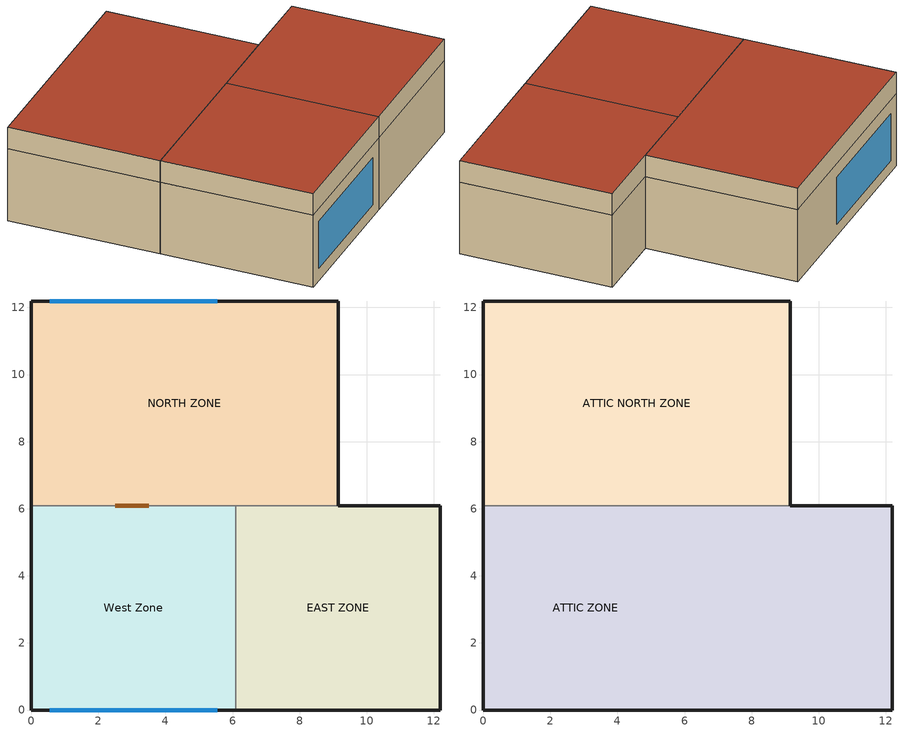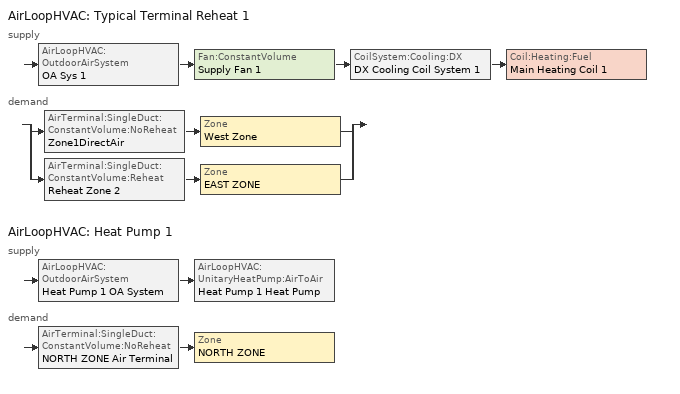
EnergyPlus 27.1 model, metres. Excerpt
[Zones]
West Zone
 floor adiabatic (FLOOR SLAB 8 IN): 0,0 0,6.1 6.1,6.1 6.1,0 z0
 wall outside (EXTWALL80): 0,6.1 0,0 6.1,0 z0:3.05
 wall to NORTH ZONE (PARTITION06): 6.1,6.1 0,6.1 z0:3.05
 wall to EAST ZONE (PARTITION06): 6.1,0 6.1,6.1 z0:3.05
 window (ELECTRO-CON-LIGHT): 0.55,0 5.55,0 z0.5:2.5
 door inside (DOOR-CON): 3.5,6.1 2.5,6.1 z0:2
EAST ZONE
 floor adiabatic (FLOOR SLAB 8 IN): 6.1,0 6.1,6.1 12.19,6.1 12.19,0 z0
 wall outside (EXTWALL80): 6.1,0 12.19,0 12.19,6.1 9.14,6.1 z0:3.05
 wall to NORTH ZONE (PARTITION06): 9.14,6.1 6.1,6.1 z0:3.05
NORTH ZONE
 floor adiabatic (FLOOR SLAB 8 IN): 0,6.1 0,12.19 9.14,12.19 9.14,6.1 z0
 wall outside (EXTWALL80): 9.14,6.1 9.14,12.19 0,12.19 0,6.1 z0:3.05
 window (ELECTRO-CON-LIGHT): 5.55,12.19 0.55,12.19 z0.5:2.5
ATTIC ZONE
 floor to West Zone (CEILING:ATTIC): 0,0 0,6.1 6.1,6.1 6.1,0 z3.05
 floor to EAST ZONE (CEILING:ATTIC): 6.1,0 6.1,6.1 12.19,6.1 12.19,0 z3.05
 wall outside (EXTWALL80): 0,6.1 0,0 6.1,0 12.19,0 12.19,6.1 9.14,6.1 z3.05:3.96
 wall to ATTIC NORTH ZONE (PARTITION06): 9.14,6.1 6.1,6.1 0,6.1 z3.05:3.96
 roof outside (ROOF34): 0,6.1 0,0 6.1,0 6.1,6.1 z3.96; 6.1,6.1 6.1,0 12.19,0 12.19,6.1 z3.96
ATTIC NORTH ZONE
 floor to NORTH ZONE (CEILING:ATTIC): 0,6.1 0,12.19 9.14,12.19 9.14,6.1 z3.05
 wall outside (EXTWALL80): 9.14,6.1 9.14,12.19 0,12.19 0,6.1 z3.05:3.96
 roof outside (ROOF34): 0,12.19 0,6.1 9.14,6.1 9.14,12.19 z3.96
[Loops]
AirLoopHVAC 'Typical Terminal Reheat 1'
 supply: AirLoopHVAC:OutdoorAirSystem 'OA Sys 1' > Fan:ConstantVolume 'Supply Fan 1' > CoilSystem:Cooling:DX 'DX Cooling Coil System 1' > Coil:Heating:Fuel 'Main Heating Coil 1'
 demand: split
  | AirTerminal:SingleDuct:ConstantVolume:NoReheat 'Zone1DirectAir' > Zone 'West Zone'
  | AirTerminal:SingleDuct:ConstantVolume:Reheat 'Reheat Zone 2' > Zone 'EAST ZONE'
AirLoopHVAC 'Heat Pump 1'
 supply: AirLoopHVAC:OutdoorAirSystem 'Heat Pump 1 OA System' > AirLoopHVAC:UnitaryHeatPump:AirToAir 'Heat Pump 1 Heat Pump'
 demand: AirTerminal:SingleDuct:ConstantVolume:NoReheat 'NORTH ZONE Air Terminal' > Zone 'NORTH ZONE'
[Building]
Small Office with AirflowNetwork model: North Axis {deg}=0; Terrain=Suburbs; Loads Convergence Tolerance Value {W}=0.001; Temperature Convergence Tolerance Value {deltaC}=0.005; Solar Distribution=FullInteriorAndExterior; Maximum Number of Warmup Days=25; Minimum Number of Warmup Days=6
[Site:Location]
CHICAGO_IL_USA TMY2-94846: Latitude {deg}=41.78; Longitude {deg}=-87.75; Time Zone {hr}=-6; Elevation {m}=190
[SizingPeriod:DesignDay] Day of Month=21; Humidity Condition Type=WetBulb; Barometric Pressure {Pa}=99063; Rain Indicator=No; Snow Indicator=No; Daylight Saving Time Indicator=No; Solar Model Indicator=ASHRAEClearSky
Name | Month | Day Type | Maximum Dry-Bulb Temperature {C} | Daily Dry-Bulb Temperature Range {deltaC} | Wetbulb or DewPoint at Maximum Dry-Bulb {C} | Wind Speed {m/s} | Wind Direction {deg} | Sky Clearness
CHICAGO_IL_USA Annual Heating 99% Design Conditions DB | 1 | WinterDesignDay | -17.3 | 0 | -17.3 | 4.9 | 270 | 0
CHICAGO_IL_USA Annual Cooling 1% Design Conditions DB/MCWB | 7 | SummerDesignDay | 31.5 | 10.7 | 23 | 5.3 | 230 | 1
[Site:GroundTemperature:BuildingSurface]
20.03, 20.03, 20.13, 20.3, 20.43, 20.52, 20.62, 20.77, 20.78, 20.55, 20.44, 20.2
[Material] Thermal Absorptance=0.9
Name | Roughness | Thickness {m} | Conductivity {W/m-K} | Density {kg/m3} | Specific Heat {J/kg-K} | Solar Absorptance | Visible Absorptance
A1 - 1 IN STUCCO | Smooth | 0.0253898 | 0.691831 | 1858.142 | 836.8 | 0.92 | 0.92
C4 - 4 IN COMMON BRICK | Rough | 0.101498 | 0.726422 | 1922.216 | 836.8 | 0.76 | 0.76
E1 - 3 / 4 IN PLASTER OR GYP BOARD | Smooth | 0.01905 | 0.726422 | 1601.846 | 836.8 | 0.92 | 0.92
C6 - 8 IN CLAY TILE | Smooth | 0.203302 | 0.570761 | 1121.292 | 836.8 | 0.82 | 0.82
C10 - 8 IN HW CONCRETE | MediumRough | 0.203302 | 1.729577 | 2242.585 | 836.8 | 0.65 | 0.65
E2 - 1 / 2 IN SLAG OR STONE | Rough | 0.0127102 | 1.435549 | 881.0155 | 1673.6 | 0.55 | 0.55
E3 - 3 / 8 IN FELT AND MEMBRANE | Rough | 0.00954024 | 0.190253 | 1121.292 | 1673.6 | 0.75 | 0.75
B5 - 1 IN DENSE INSULATION | VeryRough | 0.0253898 | 0.0432394 | 91.30524 | 836.8 | 0.5 | 0.5
C12 - 2 IN HW CONCRETE | MediumRough | 0.0509016 | 1.729577 | 2242.585 | 836.8 | 0.65 | 0.65
1.375in-Solid-Core | Smooth | 0.034925 | 0.1525 | 614.5 | 1630 | 0.92 | 0.92
[WindowMaterial:Glazing] Infrared Transmittance at Normal Incidence=0; Front Side Infrared Hemispherical Emissivity=0.84; Back Side Infrared Hemispherical Emissivity=0.84
Name | Optical Data Type | Window Glass Spectral Data Set | Thickness {m} | Solar Transmittance at Normal Incidence | Front Side Solar Reflectance at Normal Incidence | Back Side Solar Reflectance at Normal Incidence | Visible Transmittance at Normal Incidence | Front Side Visible Reflectance at Normal Incidence | Back Side Visible Reflectance at Normal Incidence | Conductivity {W/m-K}
SPECTRAL GLASS INNER PANE | Spectral | TestSpectralDataSet | 0.0099 | 0 | 0 | 0 | 0 | 0 | 0 | 0.798
ELECTRO GLASS LIGHT STATE | SpectralAverage |  | 0.006 | 0.814 | 0.086 | 0.086 | 0.847 | 0.099 | 0.099 | 0.9
ELECTRO GLASS DARK STATE | SpectralAverage |  | 0.006 | 0.111 | 0.179 | 0.179 | 0.128 | 0.081 | 0.081 | 0.9
[WindowMaterial:Gas]
WinAirGap: Gas Type=Air; Thickness {m}=0.013
[MaterialProperty:GlazingSpectralData]
TestSpectralDataSet: 0.3, 0, 0.045, 0.045, 0.31, 0, 0.044, 0.044, 0.32, 0, 0.044, 0.044, 0.33, 0, 0.042, 0.042, 0.34, 0, 0.041, 0.041, 0.35, 0, 0.04, 0.04, 0.36, 0.009, 0.04, 0.04, 0.37, 0.12, 0.04, 0.04, 0.38, 0.492, 0.051, 0.051, 0.39, 0.782, 0.07, 0.07, 0.4, 0.856, 0.075, 0.075, 0.41, 0.858, 0.075, 0.075, 0.42, 0.858, 0.075, 0.075, 0.43, 0.86, 0.075, 0.075, 0.44, 0.861, 0.075, 0.075, 0.45, 0.871, 0.075, 0.075, 0.46, 0.88, 0.076, 0.076, 0.47, 0.883, 0.075, 0.075, 0.48, 0.887, 0.076, 0.076, 0.49, 0.89, 0.075, 0.075, 0.5, 0.89, 0.075, 0.075, 0.51, 0.891, 0.075, 0.075, 0.52, 0.887, 0.075, 0.075, 0.53, 0.89, 0.075, 0.075, 0.54, 0.883, 0.074, 0.074, 0.55, 0.888, 0.074, 0.074, 0.56, 0.882, 0.074, 0.074, 0.57, 0.881, 0.074, 0.074, 0.58, 0.865, 0.071, 0.071, 0.59, 0.858, 0.07, 0.07, 0.6, 0.865, 0.07, 0.07, 0.61, 0.856, 0.07, 0.07, 0.62, 0.845, 0.07, 0.07, 0.63, 0.837, 0.07, 0.07, 0.64, 0.827, 0.069, 0.069, 0.65, 0.82, 0.067, 0.067, 0.66, 0.807, 0.067, 0.067, 0.67, 0.798, 0.065, 0.065, 0.68, 0.791, 0.065, 0.065, 0.69, 0.781, 0.065, 0.065, 0.7, 0.768, 0.064, 0.064, 0.71, 0.761, 0.064, 0.064, 0.72, 0.744, 0.062, 0.062, 0.73, 0.713, 0.064, 0.064, 0.74, 0.703, 0.062, 0.062, 0.75, 0.694, 0.061, 0.061, 0.76, 0.685, 0.061, 0.061, 0.77, 0.675, 0.06, 0.06, 0.78, 0.667, 0.06, 0.06, 0.79, 0.655, 0.06, 0.06, 0.8, 0.646, 0.059, 0.059, 0.81, 0.638, 0.059, 0.059, 0.82, 0.629, 0.057, 0.057, 0.83, 0.623, 0.057, 0.057, 0.84, 0.614, 0.056, 0.056, 0.85, 0.608, 0.056, 0.056, 0.86, 0.601, 0.055, 0.055, 0.87, 0.597, 0.054, 0.054, 0.88, 0.592, 0.054, 0.054, 0.89, 0.587, 0.054, 0.054, 0.9, 0.582, 0.055, 0.055, 0.95, 0.568, 0.051, 0.051, 1, 0.562, 0.051, 0.051, 1.05, 0.556, 0.05, 0.05, 1.1, 0.563, 0.051, 0.051, 1.15, 0.556, 0.05, 0.05, 1.2, 0.547, 0.05, 0.05, 1.25, 0.577, 0.051, 0.051, 1.3, 0.598, 0.054, 0.054, 1.35, 0.608, 0.055, 0.055, 1.4, 0.603, 0.052, 0.052, 1.45, 0.614, 0.055, 0.055, 1.5, 0.648, 0.057, 0.057, 1.55, 0.68, 0.059, 0.059, 1.6, 0.699, 0.06, 0.06, 1.65, 0.706, 0.06, 0.06, 1.7, 0.57, 0.051, 0.051, 1.75, 0.585, 0.051, 0.051, 1.8, 0.637, 0.055, 0.055, 1.85, 0.655, 0.057, 0.057, 1.9, 0.637, 0.057, 0.057, 1.95, 0.634, 0.057, 0.057, 2, 0.634, 0.057, 0.057, 2.05, 0.586, 0.052, 0.052, 2.1, 0.588, 0.054, 0.054, 2.15, 0.597, 0.054, 0.054, 2.2, 0.576, 0.051, 0.051, 2.25, 0.404, 0.045, 0.045, 2.3, 0.179, 0.037, 0.037, 2.35, 0.219, 0.037, 0.037, 2.4, 0.24, 0.039, 0.039, 2.45, 0.2, 0.04, 0.04, 2.5, 0.214, 0.039, 0.039
[Construction]
EXTWALL80: A1 - 1 IN STUCCO, C4 - 4 IN COMMON BRICK, E1 - 3 / 4 IN PLASTER OR GYP BOARD
PARTITION06: E1 - 3 / 4 IN PLASTER OR GYP BOARD, C6 - 8 IN CLAY TILE, E1 - 3 / 4 IN PLASTER OR GYP BOARD
FLOOR SLAB 8 IN: C10 - 8 IN HW CONCRETE
ROOF34: E2 - 1 / 2 IN SLAG OR STONE, E3 - 3 / 8 IN FELT AND MEMBRANE, C12 - 2 IN HW CONCRETE
CEILING:ATTIC: E1 - 3 / 4 IN PLASTER OR GYP BOARD, B5 - 1 IN DENSE INSULATION
ELECTRO-CON-LIGHT: ELECTRO GLASS LIGHT STATE, WinAirGap, SPECTRAL GLASS INNER PANE
ELECTRO-CON-DARK: ELECTRO GLASS DARK STATE, WinAirGap, SPECTRAL GLASS INNER PANE
DOOR-CON: 1.375in-Solid-Core
[Zone] Type=1; Multiplier=1; Ceiling Height {m}=Autocalculate; Volume {m3}=Autocalculate
West Zone; EAST ZONE; NORTH ZONE; ATTIC ZONE; ATTIC NORTH ZONE
[WindowShadingControl]
WIN-CONTROL-GLARE-West Zone: Zone=West Zone; Shading Type=SwitchableGlazing; Construction with Shading=ELECTRO-CON-DARK; Shading Control Type=OnIfHighGlare; Setpoint {W/m2, W or deg C}=0; Shading Control Is Scheduled=No; Glare Control Is Active=Yes; Type of Slat Angle Control for Blinds=FixedSlatAngle; Daylighting Control Object=West Zone_DaylCtrl; Multiple Surface Control Type=Sequential; Fenestration Surface 1=Zn001:Wall001:Win001
[People] Number of People Schedule=OFFICE OCCUPANCY; Number of People Calculation Method=People; Fraction Radiant=0.3; Activity Level Schedule=Activity Sch; Carbon Dioxide Generation Rate {m3/s-W}=3.82e-08; Mean Radiant Temperature Calculation Type=EnclosureAveraged; Work Efficiency Schedule=Work Eff Sch; Clothing Insulation Calculation Method=ClothingInsulationSchedule; Clothing Insulation Schedule=Clothing Sch; Air Velocity Schedule=Air Velo Sch; Thermal Comfort Model 1 Type=Fanger
Name | Zone or ZoneList or Space or SpaceList | Number of People
West Zone People | West Zone | 3
EAST ZONE People | EAST ZONE | 3
NORTH ZONE People | NORTH ZONE | 4
[Lights] Schedule=OFFICE LIGHTING; Design Level Calculation Method=LightingLevel; Lighting Level {W}=1464.375; Return Air Fraction=0; Fraction Radiant=0.2; Fraction Visible=0.2; Fraction Replaceable=1
Name | Zone or ZoneList or Space or SpaceList
West Zone Lights 1 | West Zone
EAST ZONE Lights 1 | EAST ZONE
NORTH ZONE Lights 1 | NORTH ZONE
[ElectricEquipment] Schedule=INTERMITTENT; Design Level Calculation Method=EquipmentLevel; Fraction Latent=0; Fraction Radiant=0.3; Fraction Lost=0
Name | Zone or ZoneList or Space or SpaceList | Design Level {W}
West Zone ElecEq 1 | West Zone | 2928.751
EAST ZONE ElecEq 1 | EAST ZONE | 1464.375
NORTH ZONE ElecEq 1 | NORTH ZONE | 2928.751
[Daylighting:Controls]
West Zone_DaylCtrl: Zone or Space=West Zone; Daylighting Method=SplitFlux; Lighting Control Type=Continuous; Minimum Input Power Fraction for Continuous or ContinuousOff Dimming Control=0.3; Minimum Light Output Fraction for Continuous or ContinuousOff Dimming Control=0.2; Probability Lighting will be Reset When Needed in Manual Stepped Control=1; Glare Calculation Daylighting Reference Point=West Zone_DaylRefPt1; Glare Calculation Azimuth Angle of View Direction Clockwise from Zone y-Axis {deg}=180; Maximum Allowable Discomfort Glare Index=20; Daylighting Reference Point 1=West Zone_DaylRefPt1; Fraction of Lights Controlled by Reference Point 1=1; Illuminance Setpoint at Reference Point 1 {lux}=500
[AirLoopHVAC]
Name | Design Supply Air Flow Rate {m3/s}
Typical Terminal Reheat 1 | 1.16
Heat Pump 1 | 0.5
[AvailabilityManager:Scheduled]
Reheat System 1 Avail: Schedule=FanAndCoilAvailSched
[SetpointManager:SingleZone:Reheat]
Supply Air Temp Manager: Control Variable=Temperature; Minimum Supply Air Temperature {C}=13; Maximum Supply Air Temperature {C}=45; Control Zone=WEST ZONE; Setpoint Node or NodeList=Supply Air Temp Nodes
[Controller:OutdoorAir] Economizer Control Action Type=ModulateFlow; Economizer Maximum Limit Dry-Bulb Temperature {C}=19; Lockout Type=NoLockout; Minimum Limit Type=FixedMinimum
Name | Minimum Outdoor Air Flow Rate {m3/s} | Maximum Outdoor Air Flow Rate {m3/s} | Economizer Control Type | Economizer Minimum Limit Dry-Bulb Temperature {C} | Minimum Outdoor Air Schedule
OA Controller 1 | 0.2333 | 1.16 | NoEconomizer | 4
Heat Pump 1 OA Controller | 0.1 | 0.3 | DifferentialDryBulb |  | Minimum OA Sch
[Zone equipment]
West Zone: Zone1DirectAir
EAST ZONE: Reheat Zone 2
NORTH ZONE: NORTH ZONE Air Terminal
[AirTerminal:SingleDuct:ConstantVolume:NoReheat]
Name | Availability Schedule | Maximum Air Flow Rate {m3/s}
Zone1DirectAir | FanAndCoilAvailSched | 0.64
NORTH ZONE Air Terminal |  | 0.5
[CoilSystem:Cooling:DX]
DX Cooling Coil System 1: Availability Schedule=CoolingCoilAvailSched; Cooling Coil=ACDXCoil 1
[AirTerminal:SingleDuct:ConstantVolume:Reheat]
Reheat Zone 2: Availability Schedule=FanAndCoilAvailSched; Maximum Air Flow Rate {m3/s}=0.52; Reheat Coil=Reheat Coil Zone 2; Maximum Hot Water or Steam Flow Rate {m3/s}=0; Minimum Hot Water or Steam Flow Rate {m3/s}=0; Convergence Tolerance=0.001
[ZoneControl:Thermostat] Control Type Schedule=Dual Zone Control Type Sched; Control 1=Setpoints
Name | Zone or ZoneList
Zone 1 Thermostat | West Zone
Zone 2 Thermostat | EAST ZONE
Zone 3 Thermostat | NORTH ZONE
[Coil:Heating:Fuel] Availability Schedule=FanAndCoilAvailSched; Fuel Type=NaturalGas
Name | Burner Efficiency | Nominal Capacity {W}
Main Heating Coil 1 | 0.8 | 45000
Reheat Coil Zone 2 | 1 | 3000
[Coil:Cooling:DX:SingleSpeed] Gross Rated Cooling COP {W/W}=3; 2023 Rated Evaporator Fan Power Per Volume Flow Rate {W/(m3/s)}=934.4
Name | Availability Schedule | Gross Rated Total Cooling Capacity {W} | Gross Rated Sensible Heat Ratio | Rated Air Flow Rate {m3/s} | Total Cooling Capacity Function of Temperature Curve | Total Cooling Capacity Function of Flow Fraction Curve | Energy Input Ratio Function of Temperature Curve | Energy Input Ratio Function of Flow Fraction Curve | Part Load Fraction Correlation Curve | Nominal Time for Condensate Removal to Begin {s} | Ratio of Initial Moisture Evaporation Rate and Steady State Latent Capacity | Maximum Cycling Rate {cycles/hr} | Latent Capacity Time Constant {s} | Condenser Type | Evaporative Condenser Effectiveness | Evaporative Condenser Pump Rated Power Consumption {W} | Crankcase Heater Capacity {W} | Maximum Outdoor Dry-Bulb Temperature for Crankcase Heater Operation {C}
ACDXCoil 1 | CoolingCoilAvailSched | 20000 | 0.75 | 1.16 | WindACCoolCapFT | WindACCoolCapFFF | WindACEIRFT | WindACEIRFFF | WindACPLFFPLR
Heat Pump 1 Cooling Coil |  | 9000 | 0.8 | 0.5 | Heat Pump 1 Cool Coil Cap-FT | Heat Pump 1 Cool Coil Cap-FF | Heat Pump 1 Cool Coil EIR-FT | Heat Pump 1 Cool Coil EIR-FF | Heat Pump 1 Cool Coil PLF | 0 | 0 | 0 | 0 | AirCooled | 0 | 0 | 0 | 10
[Fan:ConstantVolume]
Supply Fan 1: Availability Schedule=FanAndCoilAvailSched; Fan Total Efficiency=0.7; Pressure Rise {Pa}=600; Maximum Flow Rate {m3/s}=1.16; Motor Efficiency=0.9; Motor In Airstream Fraction=1
[ThermostatSetpoint:DualSetpoint]
Setpoints: Heating Setpoint Temperature Schedule=Dual Heating Setpoints; Cooling Setpoint Temperature Schedule=Dual Cooling Setpoints
[DesignSpecification:OutdoorAir]
SZ DSOA NORTH ZONE: Outdoor Air Method=Flow/Person; Outdoor Air Flow per Person {m3/s-person}=0.00944; Outdoor Air Flow per Zone Floor Area {m3/s-m2}=0; Outdoor Air Flow per Zone {m3/s}=0
[Sizing:Zone]
NORTH ZONE: Zone Cooling Design Supply Air Temperature Input Method=SupplyAirTemperature; Zone Cooling Design Supply Air Temperature {C}=14; Zone Cooling Design Supply Air Temperature Difference {deltaC}=11.11; Zone Heating Design Supply Air Temperature Input Method=SupplyAirTemperature; Zone Heating Design Supply Air Temperature {C}=50; Zone Cooling Design Supply Air Humidity Ratio {kgWater/kgDryAir}=0.008; Zone Heating Design Supply Air Humidity Ratio {kgWater/kgDryAir}=0.008; Design Specification Outdoor Air Object=SZ DSOA NORTH ZONE; Cooling Design Air Flow Method=DesignDay; Cooling Design Air Flow Rate {m3/s}=0; Cooling Minimum Air Flow Fraction=0; Heating Design Air Flow Method=DesignDay; Heating Design Air Flow Rate {m3/s}=0; Heating Maximum Air Flow Fraction=0; Design Specification Zone Air Distribution Object=SZ DSZAD NORTH ZONE; Account for Dedicated Outdoor Air System=No; Dedicated Outdoor Air System Control Strategy=NeutralSupplyAir; Dedicated Outdoor Air Low Setpoint Temperature for Design {C}=Autosize; Dedicated Outdoor Air High Setpoint Temperature for Design {C}=Autosize
[DesignSpecification:ZoneAirDistribution]
SZ DSZAD NORTH ZONE: Zone Air Distribution Effectiveness in Cooling Mode=1; Zone Air Distribution Effectiveness in Heating Mode=1
[AvailabilityManager:NightCycle]
Heat Pump 1 Availability: Applicability Schedule=HVACTemplate-Always 1; Fan Schedule=FanAndCoilAvailSched; Control Type=CycleOnAny; Thermostat Tolerance {deltaC}=0.2; Cycling Run Time Control Type=FixedRunTime; Cycling Run Time {s}=3600
[AirLoopHVAC:UnitaryHeatPump:AirToAir]
Heat Pump 1 Heat Pump: Cooling Supply Air Flow Rate {m3/s}=0.5; Heating Supply Air Flow Rate {m3/s}=0.5; No Load Supply Air Flow Rate {m3/s}=0; Controlling Zone or Thermostat Location=NORTH ZONE; Supply Air Fan=Heat Pump 1 Supply Fan; Heating Coil=Heat Pump 1 HP Heating Coil; Cooling Coil=Heat Pump 1 Cooling Coil; Supplemental Heating Coil=Heat Pump 1 Sup Heat Coil; Maximum Supply Air Temperature from Supplemental Heater {C}=80; Maximum Outdoor Dry-Bulb Temperature for Supplemental Heater Operation {C}=21; Fan Placement=BlowThrough; Supply Air Fan Operating Mode Schedule=HVACTemplate-Always 0
[Coil:Heating:DX:SingleSpeed]
Heat Pump 1 HP Heating Coil: Gross Rated Heating Capacity {W}=9000; Gross Rated Heating COP {W/W}=2.75; Rated Air Flow Rate {m3/s}=0.5; 2023 Rated Supply Fan Power Per Volume Flow Rate {W/(m3/s)}=934.4; Heating Capacity Function of Temperature Curve=Heat Pump 1 HP Heating Coil Cap-FT; Heating Capacity Function of Flow Fraction Curve=Heat Pump 1 HP Heating Coil Cap-FF; Energy Input Ratio Function of Temperature Curve=Heat Pump 1 HP Heating Coil EIR-FT; Energy Input Ratio Function of Flow Fraction Curve=Heat Pump 1 HP Heating Coil EIR-FF; Part Load Fraction Correlation Curve=Heat Pump 1 HP Heating Coil PLF; Defrost Energy Input Ratio Function of Temperature Curve=Heat Pump 1 HP Heating Coil DefrEIR-FT; Minimum Outdoor Dry-Bulb Temperature for Compressor Operation {C}=-8; Maximum Outdoor Dry-Bulb Temperature for Defrost Operation {C}=5; Crankcase Heater Capacity {W}=0; Maximum Outdoor Dry-Bulb Temperature for Crankcase Heater Operation {C}=0; Defrost Strategy=ReverseCycle; Defrost Control=Timed; Defrost Time Period Fraction=0.058333; Resistive Defrost Heater Capacity {W}=10
[Coil:Heating:Electric]
Heat Pump 1 Sup Heat Coil: Efficiency=1; Nominal Capacity {W}=12000
[Fan:OnOff]
Heat Pump 1 Supply Fan: Availability Schedule=FanAndCoilAvailSched; Fan Total Efficiency=0.7; Pressure Rise {Pa}=600; Maximum Flow Rate {m3/s}=0.5; Motor Efficiency=0.9; Motor In Airstream Fraction=1
[SetpointManager:SingleZone:Cooling]
Heat Pump 1 Economizer Supply Air Temp Manager: Control Variable=Temperature; Minimum Supply Air Temperature {C}=13; Maximum Supply Air Temperature {C}=45; Control Zone=NORTH ZONE; Setpoint Node or NodeList=Heat Pump 1 Air Loop Outlet
[SetpointManager:MixedAir]
Heat Pump 1 Cooling Coil Air Temp Manager: Control Variable=Temperature; Setpoint Node or NodeList=Heat Pump 1 Mixed Air Outlet
[Schedule:Compact]
Activity Sch: Through: 12/31, For: AllDays, Until: 24:00, 131.8
Work Eff Sch; HVACTemplate-Always 0: Through: 12/31, For: AllDays, Until: 24:00, 0
Clothing Sch; HVACTemplate-Always 1: Through: 12/31, For: AllDays, Until: 24:00, 1
Air Velo Sch: Through: 12/31, For: AllDays, Until: 24:00, 0.137
OFFICE OCCUPANCY: Through: 12/31, For: WeekDays SummerDesignDay, Until: 6:00, 0, Until: 7:00, 0.1, Until: 8:00, 0.5, Until: 12:00, 1, Until: 13:00, 0.5, Until: 16:00, 1, Until: 17:00, 0.5, Until: 18:00, 0.1, Until: 24:00, 0, For: AllOtherDays, Until: 24:00, 0
INTERMITTENT: Through: 12/31, For: WeekDays, Until: 8:00, 0, Until: 18:00, 1, Until: 24:00, 0, For: AllOtherDays, Until: 24:00, 0
OFFICE LIGHTING: Through: 12/31, For: WeekDays, Until: 6:00, 0.05, Until: 7:00, 0.2, Until: 17:00, 1, Until: 18:00, 0.5, Until: 24:00, 0.05, For: AllOtherDays, Until: 24:00, 0.05
FanAndCoilAvailSched: Through: 3/31, For: AllDays, Until: 24:00, 1, Through: 9/30, For: WeekDays SummerDesignDay, Until: 7:00, 0, Until: 17:00, 1, Until: 24:00, 0, For: WinterDesignDay, Until: 24:00, 0, For: AllOtherDays, Until: 24:00, 0, Through: 12/31, For: AllDays, Until: 24:00, 1
CoolingCoilAvailSched: Through: 3/31, For: AllDays, Until: 24:00, 0, Through: 9/30, For: WeekDays SummerDesignDay, Until: 7:00, 0, Until: 17:00, 1, Until: 24:00, 0, For: WinterDesignDay, Until: 24:00, 0, For: AllOtherDays, Until: 24:00, 0, Through: 12/31, For: AllDays, Until: 24:00, 0
Dual Heating Setpoints: Through: 12/31, For: AllDays, Until:  7:00, 15, Until: 17:00, 22, Until: 24:00, 15
Dual Cooling Setpoints: Through: 12/31, For: AllDays, Until:  7:00, 35, Until: 17:00, 24, Until: 24:00, 40
Dual Zone Control Type Sched: Through: 12/31, For: AllDays, Until: 24:00, 4
Minimum OA Sch: Through: 3/31, For: AllDays, Until:  7:00, 0.1, Until: 17:00, 0.25, Until: 24:00, 0.1, Through: 9/30, For: AllDays, Until: 24:00, 0.25, Through: 12/31, For: AllDays, Until:  7:00, 0.1, Until: 17:00, 0.25, Until: 24:00, 0.1
[Curve:Biquadratic]
Name | Coefficient1 Constant | Coefficient2 x | Coefficient3 x**2 | Coefficient4 y | Coefficient5 y**2 | Coefficient6 x*y | Minimum Value of x | Maximum Value of x | Minimum Value of y | Maximum Value of y | Input Unit Type for X | Input Unit Type for Y | Output Unit Type
WindACCoolCapFT | 0.942588 | 0.00954335 | 0.00068377 | -0.0110427 | 5.249e-06 | -9.72e-06 | 12.77778 | 23.88889 | 18 | 46.11111 | Temperature | Temperature | Dimensionless
WindACEIRFT | 0.342414 | 0.034885 | -0.0006237 | 0.00497722 | 0.000437951 | -0.000728028 | 12.77778 | 23.88889 | 18 | 46.11111 | Temperature | Temperature | Dimensionless
Heat Pump 1 HP Heating Coil DefrEIR-FT | 1 | 0 | 0 | 0 | 0 | 0 | 0 | 50 | 0 | 50
Heat Pump 1 Cool Coil Cap-FT | 0.942588 | 0.00954335 | 0.00068377 | -0.0110427 | 5.249e-06 | -9.72e-06 | 12.77778 | 23.88889 | 18 | 46.11111
Heat Pump 1 Cool Coil EIR-FT | 0.342414 | 0.034885 | -0.0006237 | 0.00497722 | 0.000437951 | -0.000728028 | 12.77778 | 23.88889 | 18 | 46.11111
[Curve:Quadratic]
Name | Coefficient1 Constant | Coefficient2 x | Coefficient3 x**2 | Minimum Value of x | Maximum Value of x
WindACCoolCapFFF; Heat Pump 1 Cool Coil Cap-FF | 0.8 | 0.2 | 0 | 0.5 | 1.5
WindACEIRFFF; Heat Pump 1 Cool Coil EIR-FF | 1.1552 | -0.1808 | 0.0256 | 0.5 | 1.5
WindACPLFFPLR; Heat Pump 1 Cool Coil PLF | 0.85 | 0.15 | 0 | 0 | 1
Heat Pump 1 HP Heating Coil EIR-FF | 1.3824 | -0.4336 | 0.0512 | 0 | 1
Heat Pump 1 HP Heating Coil PLF | 0.75 | 0.25 | 0 | 0 | 1
[Curve:Cubic]
Name | Coefficient1 Constant | Coefficient2 x | Coefficient3 x**2 | Coefficient4 x**3 | Minimum Value of x | Maximum Value of x
Heat Pump 1 HP Heating Coil Cap-FT | 0.758746 | 0.027626 | 0.000148716 | 3.4992e-06 | -20 | 20
Heat Pump 1 HP Heating Coil Cap-FF | 0.84 | 0.16 | 0 | 0 | 0.5 | 1.5
Heat Pump 1 HP Heating Coil EIR-FT | 1.19248 | -0.0300438 | 0.00103745 | -2.3328e-05 | -20 | 20
[AirflowNetwork:SimulationControl]
AirflowNetwork_All: AirflowNetwork Control=MultizoneWithDistribution; Wind Pressure Coefficient Type=Input; Height Selection for Local Wind Pressure Calculation=ExternalNode; Building Type=LowRise; Maximum Number of Iterations=500; Initialization Type=ZeroNodePressures; Relative Airflow Convergence Tolerance=0.0001; Absolute Airflow Convergence Tolerance {kg/s}=0.0001; Convergence Acceleration Limit=-0.5; Azimuth Angle of Long Axis of Building {deg}=0; Ratio of Building Width Along Short Axis to Width Along Long Axis=1
[AirflowNetwork:MultiZone:Zone] Indoor and Outdoor Enthalpy Difference Lower Limit For Maximum Venting Open Factor {deltaJ/kg}=0; Indoor and Outdoor Enthalpy Difference Upper Limit for Minimum Venting Open Factor {deltaJ/kg}=300000
Name | Ventilation Control Mode | Ventilation Control Zone Temperature Setpoint Schedule | Minimum Venting Open Factor | Indoor and Outdoor Temperature Difference Lower Limit For Maximum Venting Open Factor {deltaC} | Indoor and Outdoor Temperature Difference Upper Limit for Minimum Venting Open Factor {deltaC} | Venting Availability Schedule
West Zone | Temperature | WindowVentSched | 0.3 | 5 | 10 | VentingSched
EAST ZONE; ATTIC ZONE; ATTIC NORTH ZONE | NoVent |  | 1 | 0 | 100
NORTH ZONE | Temperature | WindowVentSched | 1 | 0 | 100 | VentingSched
[AirflowNetwork:MultiZone:Surface]
Name | Leakage Component | Window/Door Opening Factor, or Crack Factor
Zn001:Wall001 | ELA-1 | 1
Zn001:Wall001:Win001; Zn003:Wall002:Win001 | CR-1 | 0.5
Zn001:Wall002; Zn002:Wall002; Zn002:Wall003; Zn003:Wall001; Zn003:Wall002; Zn003:Wall003; Zn004:Roof001; Zn004:Roof002; Zn005:Roof001; Zn005:Wall004; Zn005:Wall005 | CR-1 | 1
Zn001:Wall003; Zn001:Wall004; Zn001:Ceil001; Zn002:Wall005; Zn002:Ceil001; Zn003:Ceil001 | CRcri | 1
Zn001:Wall003:Door001 | CRcri | 0.5
[AirflowNetwork:MultiZone:Component:DetailedOpening]
WiOpen1: Air Mass Flow Coefficient When Opening is Closed {kg/s-m}=0.0001; Air Mass Flow Exponent When Opening is Closed=0.667; Type of Rectangular Large Vertical Opening (LVO)=NonPivoted; Extra Crack Length or Height of Pivoting Axis {m}=0; Number of Sets of Opening Factor Data=2; Opening Factor 1=0; Discharge Coefficient for Opening Factor 1=0.5; Width Factor for Opening Factor 1=0; Height Factor for Opening Factor 1=1; Start Height Factor for Opening Factor 1=0; Opening Factor 2=1; Discharge Coefficient for Opening Factor 2=0.6; Width Factor for Opening Factor 2=1; Height Factor for Opening Factor 2=1; Start Height Factor for Opening Factor 2=0; Opening Factor 3=0; Discharge Coefficient for Opening Factor 3=0; Width Factor for Opening Factor 3=0; Height Factor for Opening Factor 3=0; Start Height Factor for Opening Factor 3=0; Opening Factor 4=0; Discharge Coefficient for Opening Factor 4=0; Width Factor for Opening Factor 4=0; Height Factor for Opening Factor 4=0; Start Height Factor for Opening Factor 4=0
[AirflowNetwork:MultiZone:Component:SimpleOpening]
DrOpen: Air Mass Flow Coefficient When Opening is Closed {kg/s-m}=0.0001; Air Mass Flow Exponent When Opening is Closed=0.667; Minimum Density Difference for Two-Way Flow {kg/m3}=0.0001; Discharge Coefficient=0.55
[AirflowNetwork:MultiZone:ReferenceCrackConditions]
ReferenceCrackConditions: Reference Temperature {C}=20; Reference Barometric Pressure {Pa}=101325; Reference Humidity Ratio {kgWater/kgDryAir}=0
[AirflowNetwork:MultiZone:Surface:Crack] Air Mass Flow Exponent=0.667
Name | Air Mass Flow Coefficient at Reference Conditions {kg/s}
CR-1 | 0.001
CRcri | 0.05
[AirflowNetwork:MultiZone:Surface:EffectiveLeakageArea]
ELA-1: Effective Leakage Area {m2}=0.007; Discharge Coefficient=1; Reference Pressure Difference {Pa}=4; Air Mass Flow Exponent=0.667
[AirflowNetwork:MultiZone:ExternalNode]
Name | External Node Height {m} | Wind Pressure Coefficient Curve
NFacade | 1.524 | NFacade_WPCValue
EFacade | 1.524 | EFacade_WPCValue
SFacade | 1.524 | SFacade_WPCValue
WFacade | 1.524 | WFacade_WPCValue
Horizontal | 3.028 | Horizontal_WPCValue
[AirflowNetwork:MultiZone:WindPressureCoefficientArray]
Every 30 Degrees: Wind Direction 1 {deg}=0; Wind Direction 2 {deg}=30; Wind Direction 3 {deg}=60; Wind Direction 4 {deg}=90; Wind Direction 5 {deg}=120; Wind Direction 6 {deg}=150; Wind Direction 7 {deg}=180; Wind Direction 8 {deg}=210; Wind Direction 9 {deg}=240; Wind Direction 10 {deg}=270; Wind Direction 11 {deg}=300; Wind Direction 12 {deg}=330
[AirflowNetwork:MultiZone:WindPressureCoefficientValues] AirflowNetwork:MultiZone:WindPressureCoefficientArray=Every 30 Degrees
Name | Wind Pressure Coefficient Value 1 | Wind Pressure Coefficient Value 2 | Wind Pressure Coefficient Value 3 | Wind Pressure Coefficient Value 4 | Wind Pressure Coefficient Value 5 | Wind Pressure Coefficient Value 6 | Wind Pressure Coefficient Value 7 | Wind Pressure Coefficient Value 8 | Wind Pressure Coefficient Value 9 | Wind Pressure Coefficient Value 10 | Wind Pressure Coefficient Value 11 | Wind Pressure Coefficient Value 12
NFacade_WPCValue | 0.6 | 0.48 | 0.04 | -0.56 | -0.56 | -0.42 | -0.37 | -0.42 | -0.56 | -0.56 | 0.04 | 0.48
EFacade_WPCValue | -0.56 | 0.04 | 0.48 | 0.6 | 0.48 | 0.04 | -0.56 | -0.56 | -0.42 | -0.37 | -0.42 | -0.56
SFacade_WPCValue | -0.37 | -0.42 | -0.56 | -0.56 | 0.04 | 0.48 | 0.6 | 0.48 | 0.04 | -0.56 | -0.56 | -0.42
WFacade_WPCValue | -0.56 | -0.56 | -0.42 | -0.37 | -0.42 | -0.56 | -0.56 | 0.04 | 0.48 | 0.6 | 0.48 | 0.04
Horizontal_WPCValue | 0 | 0 | 0 | 0 | 0 | 0 | 0 | 0 | 0 | 0 | 0 | 0
[AirflowNetwork:Distribution:Node]
Name | Component Object Type or Node Type | Node Height {m}
EquipmentInletNode; EquipmentOutletNode; SupplyMainNode; Zone1SupplyNode; Zone1SupplyRegisterNode ATInlet; Zone1SupplyRegisterNode; Zone1OutletNode; Zone2SupplyNode; ReheatInlet2Node; Zone2SupplyRegisterNode; Zone2OutletNode; Zone1ReturnNode; Zone2ReturnNode; MainReturnNode; MainInletNode; FanInletNode; FanOutletNode; HeatingInletNode; HeatingOutletNode; Heat Pump 1 EquipmentInletNode; Heat Pump 1 EquipmentOutletNode; Heat Pump 1 SupplyMainNode; Heat Pump 1 Zone1SupplyNode; Heat Pump 1 Zone1SupplyRegisterNode ATInlet; Heat Pump 1 Zone1SupplyRegisterNode; Heat Pump 1 Zone1OutletNode; Heat Pump 1 Zone1ReturnNode; Heat Pump 1 MainReturnNode; Heat Pump 1 MainInletNode; Heat Pump 1 FanInletNode; Heat Pump 1 FanOutletNode; Heat Pump 1 HeatingInletNode; Heat Pump 1 HeatingOutletNode; Heat Pump 1 SuppHeatingOutletNode | Other | 3
MainSplitterNode; Heat Pump 1 MainSplitterNode | AirLoopHVAC:ZoneSplitter | 3
MainMixerNode; Heat Pump 1 MainMixerNode | AirLoopHVAC:ZoneMixer | 3
OA System Node; Heat Pump 1 OA System Node | AirLoopHVAC:OutdoorAirSystem | 3
OA Inlet Node; Heat Pump 1 OA Inlet Node | OAMixerOutdoorAirStreamNode | 1.5
[AirflowNetwork:Distribution:Component:Leak] Air Mass Flow Coefficient {kg/s}=0.0025; Air Mass Flow Exponent=0.65
MainSupplyLeak; Heat Pump 1 MainSupplyLeak
[AirflowNetwork:Distribution:Component:ConstantPressureDrop]
SupplyCPDComp: Pressure Difference Across the Component {Pa}=1
[AirflowNetwork:Distribution:Component:LeakageRatio] Maximum Flow Rate {m3/s}=1.9; Air Mass Flow Exponent=0.65
Name | Effective Leakage Ratio | Reference Pressure Difference {Pa}
ZoneSupplyELR1; ZoneSupplyELR2; Heat Pump 1 ZoneSupplyELR1 | 0.01 | 59
ReturnLeakELR1; Heat Pump 1 ReturnLeakELR1 | 0.03 | 41
ReturnLeakELR2 | 0.03 | 40
[AirflowNetwork:Distribution:Component:Duct]
Name | Duct Length {m} | Hydraulic Diameter {m} | Cross Section Area {m2} | Surface Roughness {m} | Coefficient for Local Dynamic Loss Due to Fitting | Heat Transmittance Coefficient (U-Factor) for Duct Wall Construction {W/m2-K} | Overall Moisture Transmittance Coefficient from Air to Air {kg/m2} | Outside Convection Coefficient {W/m2-K} | Inside Convection Coefficient {W/m2-K}
MainTruck1 | 3 | 0.6 | 0.2827 | 0.0009 | 0.01 | 0.946792 | 0.0001 | 5.018 | 25.09
MainTruck2; Heat Pump 1 MainTruck2 | 4 | 0.6 | 0.2827 | 0.0009 | 0.01 | 0.946792 | 0.0001 | 5.018 | 25.09
Zone1Supply; Heat Pump 1 Zone1Supply | 5 | 0.4 | 0.1256 | 0.0009 | 1 | 0.946792 | 0.0001 | 5.018 | 25.09
Zone2Supply | 4 | 0.39 | 0.1195 | 0.0009 | 2.5 | 0.946792 | 0.0001 | 5.018 | 25.09
Zone1Return; Heat Pump 1 Zone1Return | 4 | 0.5 | 0.1963 | 0.0009 | 1 | 0.946792 | 0.0001 | 5.018 | 25.09
Zone2Return | 4 | 0.48 | 0.1809 | 0.0009 | 1 | 0.946792 | 0.0001 | 5.018 | 25.09
ZoneConnectionDuct | 0.1 | 1 | 0.7854 | 0.0001 | 30 | 0.001226 | 0.0001 | 0.0065 | 0.0325
MixerConnectionDuct; AirLoopReturn; AirLoopSupply | 0.1 | 1 | 0.7854 | 0.0001 | 1 | 0.001226 | 0.0001 | 0.0065 | 0.0325
Zone1Supply2Link ATInlet Duct; Heat Pump 1 Zone1InletlLink ATInlet Duct | 0.0001 | 0.4 | 0.1256 | 0.0009 | 0 | 1e-07 | 1e-07 | 5.018 | 25.09
Heat Pump 1 MainTruck1 | 3 | 0.6 | 0.2827 | 0.0009 | 5 | 0.946792 | 0.0001 | 5.018 | 25.09
[AirflowNetwork:Distribution:Component:Fan]
Name | Fan
 | Supply Fan 1
 | Heat Pump 1 Supply Fan
[AirflowNetwork:Distribution:Component:Coil] Air Path Length {m}=0.1; Air Path Hydraulic Diameter {m}=1
Name | Coil
 | ACDXCoil 1
 | Main Heating Coil 1
 | Heat Pump 1 Cooling Coil
 | Heat Pump 1 HP Heating Coil
 | Heat Pump 1 Sup Heat Coil
[AirflowNetwork:Distribution:Component:TerminalUnit]
Terminal Unit=Reheat Zone 2; Air Path Length {m}=0.1; Air Path Hydraulic Diameter {m}=0.44
[AirflowNetwork:Distribution:Linkage]
Name | Node 1 | Node 2 | Component | Thermal Zone
Main Link 1 | EquipmentInletNode | EquipmentOutletNode | MainTruck1 | Attic Zone
Main CDP Link | EquipmentOutletNode | SupplyMainNode | SupplyCPDComp
Main Link 2 | SupplyMainNode | MainSplitterNode | MainTruck2 | Attic Zone
Zone1Supply1Link | MainSplitterNode | Zone1SupplyNode | Zone1Supply | Attic Zone
Zone1Supply2Link ATInlet | Zone1SupplyRegisterNode ATInlet | Zone1SupplyRegisterNode | Zone1Supply2Link ATInlet Duct | Attic Zone
Zone1Supply2Link | Zone1SupplyNode | Zone1SupplyRegisterNode ATInlet | Zone1Supply | Attic Zone
Zone1SupplyConnectionLink | Zone1SupplyRegisterNode | West Zone | ZoneConnectionDuct
Zone1ReturnConnectionLink | West Zone | Zone1OutletNode | ZoneConnectionDuct
Zone2Supply1Link | MainSplitterNode | Zone2SupplyNode | Zone2Supply | Attic Zone
Zone2Supply2Link | Zone2SupplyNode | ReheatInlet2Node | Zone2Supply | Attic Zone
Zone2ReheatCoilLink | ReheatInlet2Node | Zone2SupplyRegisterNode | Reheat Zone 2
Zone2SupplyConnectionLink | Zone2SupplyRegisterNode | EAST ZONE | ZoneConnectionDuct
Zone2returnConnectionLink | EAST ZONE | Zone2OutletNode | ZoneConnectionDuct
Zone1Return1Link | Zone1OutletNode | Zone1ReturnNode | Zone1Return | Attic Zone
Zone1Return2Link | Zone1ReturnNode | MainMixerNode | Zone1Return | Attic Zone
Zone2Return1Link | Zone2OutletNode | Zone2ReturnNode | Zone2Return | Attic Zone
Zone2Return2Link | Zone2ReturnNode | MainMixerNode | Zone2Return | Attic Zone
ReturnMixerLink | MainMixerNode | MainReturnNode | MixerConnectionDuct | Attic Zone
AirLoopReturnLink | MainReturnNode | MainInletNode | AirLoopReturn
OASystemInletLink | MainInletNode | OA System Node | ZoneConnectionDuct
OAMixerOutletLink | OA System Node | FanInletNode | ZoneConnectionDuct
SupplyFanLink | FanInletNode | FanOutletNode | Supply Fan 1
CoolingCoilLink | FanOutletNode | HeatingInletNode | ACDXCoil 1
HeatingCoilLink | HeatingInletNode | HeatingOutletNode | Main Heating Coil 1
EquipmentAirLoopLink | HeatingOutletNode | EquipmentInletNode | AirLoopSupply
Zone1ReturnLeakLink | Zone1ReturnNode | OA Inlet Node | ReturnLeakELR1
MainSupplyLeakLink | SupplyMainNode | ATTIC ZONE | MainSupplyLeak
Zone1SupplyLeakLink | Zone1SupplyNode | ATTIC ZONE | ZoneSupplyELR1
Zone2ReturnLeakLink | Zone2ReturnNode | OA Inlet Node | ReturnLeakELR2
Zone2SupplyLeakLink | Zone2SupplyNode | ATTIC ZONE | ZoneSupplyELR2
OASystemFanLink | OA Inlet Node | OA System Node | OA Fan
OASystemReliefLink | OA System Node | OA Inlet Node | Relief Fan
Heat Pump 1 Main Link 1 | Heat Pump 1 EquipmentInletNode | Heat Pump 1 EquipmentOutletNode | Heat Pump 1 MainTruck1 | Attic NORTH ZONE
Heat Pump 1 Main Link 2 | Heat Pump 1 EquipmentOutletNode | Heat Pump 1 SupplyMainNode | Heat Pump 1 MainTruck2 | Attic NORTH ZONE
Heat Pump 1 Zone1Supply1Link | Heat Pump 1 SupplyMainNode | Heat Pump 1 MainSplitterNode | Heat Pump 1 Zone1Supply | Attic NORTH ZONE
Heat Pump 1 Zone1Supply2Link | Heat Pump 1 MainSplitterNode | Heat Pump 1 Zone1SupplyNode | Heat Pump 1 Zone1Supply | Attic NORTH Zone
Heat Pump 1 Zone1InletlLink ATInlet | Heat Pump 1 Zone1SupplyRegisterNode ATInlet | Heat Pump 1 Zone1SupplyRegisterNode | Heat Pump 1 Zone1InletlLink ATInlet Duct | Attic NORTH Zone
Heat Pump 1 Zone1InletlLink | Heat Pump 1 Zone1SupplyNode | Heat Pump 1 Zone1SupplyRegisterNode ATInlet | Heat Pump 1 Zone1Supply | Attic NORTH Zone
Heat Pump 1 Zone1SupplyConnectionLink | Heat Pump 1 Zone1SupplyRegisterNode | NORTH Zone | ZoneConnectionDuct
Heat Pump 1 Zone1ReturnConnectionLink | NORTH Zone | Heat Pump 1 Zone1OutletNode | ZoneConnectionDuct
Heat Pump 1 Zone1Return1Link | Heat Pump 1 Zone1OutletNode | Heat Pump 1 Zone1ReturnNode | Heat Pump 1 Zone1Return | Attic NORTH Zone
Heat Pump 1 Zone1Return2Link | Heat Pump 1 Zone1ReturnNode | Heat Pump 1 MainMixerNode | Heat Pump 1 Zone1Return | Attic NORTH Zone
Heat Pump 1 ReturnMixerLink | Heat Pump 1 MainMixerNode | Heat Pump 1 MainReturnNode | MixerConnectionDuct | Attic NORTH Zone
Heat Pump 1 AirLoopReturnLink | Heat Pump 1 MainReturnNode | Heat Pump 1 MainInletNode | AirLoopReturn
Heat Pump 1 OASystemInletLink | Heat Pump 1 MainInletNode | Heat Pump 1 OA System Node | ZoneConnectionDuct
Heat Pump 1 OAMixerOutletLink | Heat Pump 1 OA System Node | Heat Pump 1 FanInletNode | ZoneConnectionDuct
Heat Pump 1 SupplyFanLink | Heat Pump 1 FanInletNode | Heat Pump 1 FanOutletNode | Heat Pump 1 Supply Fan
Heat Pump 1 CoolingCoilLink | Heat Pump 1 FanOutletNode | Heat Pump 1 HeatingInletNode | Heat Pump 1 Cooling Coil
Heat Pump 1 HeatingCoilLink | Heat Pump 1 HeatingInletNode | Heat Pump 1 HeatingOutletNode | Heat Pump 1 HP Heating Coil
Heat Pump 1 SuppHeatingCoilLink | Heat Pump 1 HeatingOutletNode | Heat Pump 1 SuppHeatingOutletNode | Heat Pump 1 Sup Heat Coil
Heat Pump 1 EquipmentAirLoopLink | Heat Pump 1 SuppHeatingOutletNode | Heat Pump 1 EquipmentInletNode | AirLoopSupply
Heat Pump 1 Zone1ReturnLeakLink | Heat Pump 1 Zone1ReturnNode | Heat Pump 1 OA Inlet Node | Heat Pump 1 ReturnLeakELR1
Heat Pump 1 MainSupplyLeakLink | Heat Pump 1 SupplyMainNode | ATTIC NORTH ZONE | Heat Pump 1 MainSupplyLeak
[AirflowNetwork:Distribution:Component:OutdoorAirFlow]
OA Fan: Air Mass Flow Coefficient When No Outdoor Air Flow at Reference Conditions {kg/s}=0.001; Air Mass Flow Exponent When No Outdoor Air Flow=0.667
[AirflowNetwork:Distribution:Component:ReliefAirFlow]
Relief Fan: Air Mass Flow Coefficient When No Outdoor Air Flow at Reference Conditions {kg/s}=0.001; Air Mass Flow Exponent When No Outdoor Air Flow=0.667
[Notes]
AirflowNetwork_MultiAirLoops.idf
Basic file description:  1 story building divided into 3 interior conditioned zones (east zone, west zone and north zone)
and 2 unconditioned zone (attic zone and north attice zone) over the
conditioned zones. Roof with no plenum. No ground contact with floor.
Outdoor air is modulated based on occupancy and floor area. There are two Airloops. The first Airloop
serves west and east zone, and the other one serves north zone.
Highlights:              This file does the basic test of air distribution systems with two AirLoops using
the AiflowNetwork model. It simulates multizone aiorflows driven by wind and two supply fans,
and energy losses from leaks and conduction in two air distribution systems.
Simulation Location/Run: CHICAGO_IL_USA TMY2-94846, 2 design days, 2 run periods,
Run Control executes the design days only.
Location:                Chicago, IL
Design Days:             CHICAGO_IL_USA Annual Heating 99% Design Conditions DB, MaxDB= -17.3°C
CHICAGO_IL_USA Annual Cooling 1% Design Conditions, MaxDB=  31.5°C MCWB=  23.0°C
Run Period (Weather File): Winter 1/14, Summer 7/7, CHICAGO_IL_USA TMY2-94846
Run Control:             Zone and system sizing, design day simulation.
Building: Single floor rectangular L-shaped building 40 ft south wall, 40 ft west wall, zone height 10 feet.
There is a single window in West Zone's south wall. The walls are 1 in stucco over 4 in common brick
and gypboard. The ceilings consist of 1 in dense insulation
and 3/4" gypsum drywall. A unconditioned attic zone is over three conditioned zones with height 3 feet.
The roof is a built up roof with 1/2 in stone over 3/8 in felt supported by 2 in heavy weight concrete.
The window to wall ratio is approximately 0.07.
There are two duct systems with supply and return leaks. In the first AirLoop, supply ducts
are located in the attic zone. Return leaks are originated from outdoors.
Both supply and return conduction losses occur in the attic zone. The specified mass flows of Outdoor and
Relief nodes in an outdoor air mixer are forced in the AirflowNetrwork model.
In the second AirLoop, both supply and return ducts are exposed in the north attic zone.
There is daylighting through the window in West Zone. The window has double-pane electrochromic
(switchable) glazing in which the outer pane darkens automatically to control daylight glare.
Spectral (wavelength by wavelength) data are used for the optical properties
of the inner pane of the double glazing. Spectral average properties are used
for the outer (electrochromic) pane.
The window also has a frame and divider. The 2-D glass conduction effects near
the frame and divider ("edge-of-glass effects") are taken into account.
The overhead electric lighting has continuous dimming control. The zone has a
single daylighting control point ("reference point") with an illuminance set point
of 500 lux (about 50 footcandles). The reference point is located at the center of
the zone at desk height. The other zones have no windows and so have no daylighting controls.
Note that Clearness for the winter design day is not 0.0, as in the other sample inputs,
but 1.0. This turns on solar radiation in order to show the effect of daylighting in the winter.
(With Clearness = 0 all daylighting illuminances are zero)
The building is oriented due north.
Floor Area:        130.1 m2 (1403 ft2)
Number of Stories: 1
Conditioned Zone Description Details:
|       West         |         East           |    window = *
Internal gains description:     ZONE West      - lighting is 1464.375 watts, equip is 2928.751 watts, 3 occupants
Internal gains description:     ZONE North     - lighting is 1464.375 watts, equip is 2928.751 watts, 4 occupants
Internal gains description:     ZONE East      - lighting is 1464.375 watts, equip is 1464.375 watts, 3 occupants
Interzone Surfaces:             3 interzone surfaces (see diagram), and ceilings between three zonditioned zones and two attic zones
Internal Mass:                  None
Detached Shading:               None
Daylight:                       Yes (Daylighting:Detailed)
Natural Ventilation :           AirflowNetwork Multizone
Compact Schedules:              Yes
Solair Distribution:            FullInteriorAndExterior
HVAC:                           3 zone central system using a single air loop. DX cooling coil provides space cooling.
A gas heating coils provides main heating and 3 terminal reheat coils provide supplemental heating.
Thermostat setting at 22 C in winter with 15 C set back temperature, 24 C in summer
with 30 C set back temperature. Cooling coil off in winter, heating coil on all year.
A variable air volume supply fan is used. The minimum flow rate of each terminal is 20% of the desing
air flow rate.
Zonal Equipment:                West Zone - AIR DISTRIBUTION UNIT with AirTerminal:SingleDuct:Uncontrolled
East Zone - AIR DISTRIBUTION UNIT with AirTerminal:SingleDuct:ConstantVolume:Reheat
North Zone - AIR DISTRIBUTION UNIT with AirTerminal:SingleDuct:Uncontrolled
Central Air Handling Equipment: Yes using a constant volume supply fan in the first AIrLoop and an On/Off fan in the second AirLoop
System Equipment Autosize:      Yes
Purchased Cooling:              No
Purchased Heating:              No
Purchased Chilled Water:        No
